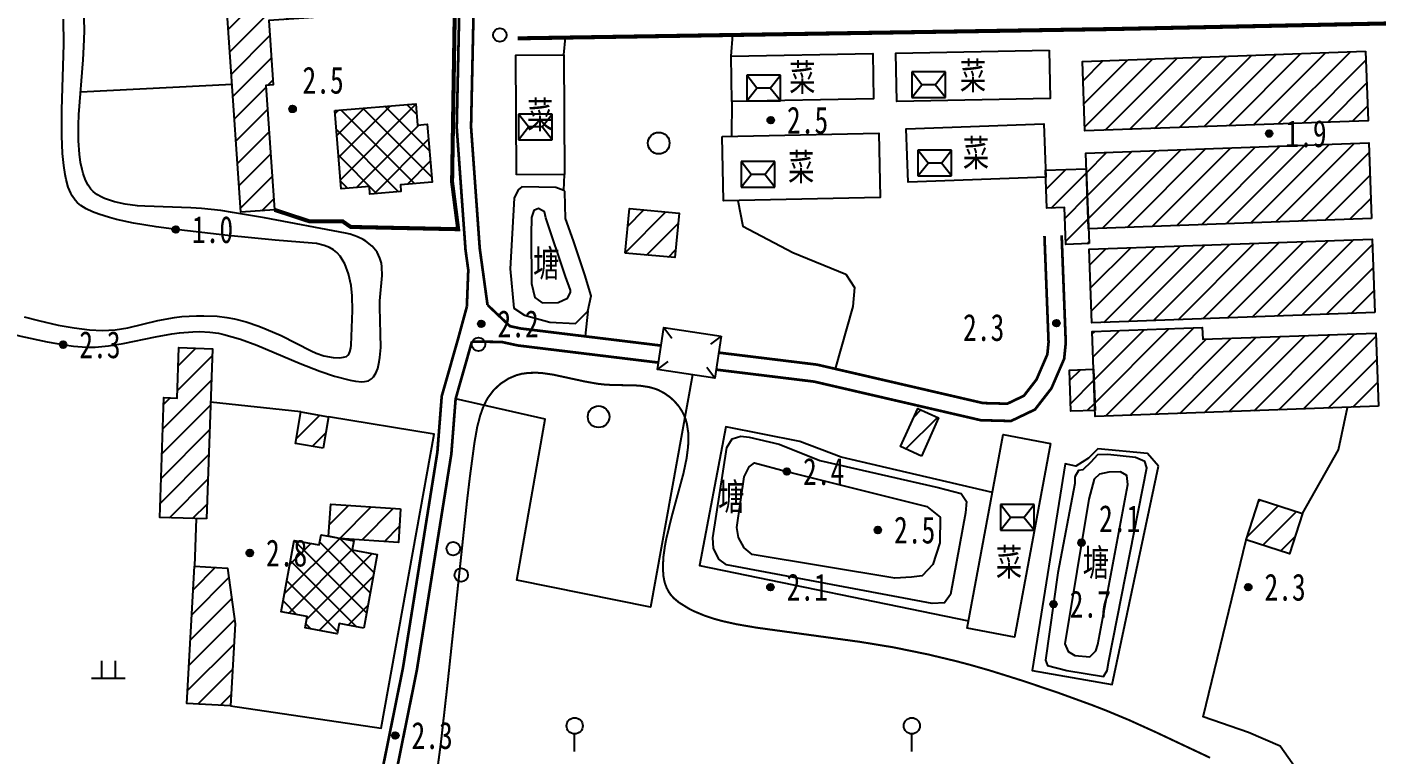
# Model space of a CAD drawing. Header units: metres. Extents: x 494039 to 619385, y 3351420 to 3402703.
# Drawn here: x 587163.4 to 587363.4, y 3393988.5 to 3394096.4 of the extents above; entities that cross this region are included whole.
import ezdxf
from ezdxf.enums import TextEntityAlignment as Align

# ---------------------------------------------------------------- set-up
doc = ezdxf.new("R2010")
doc.units = ezdxf.units.M
for name, pattern in [('2430', [0]), ('2450', [0]), ('4410a', [0]), ('8521', [0]), ('9610', [0])]:
    doc.linetypes.add(name, pattern=pattern)
for name, color, linetype in [('210100', 130, 'Continuous'), ('220200', 130, 'Continuous'), ('230102', 141, 'Continuous'), ('310300', 8, 'Continuous'), ('310500', 8, 'Continuous'), ('310600', 8, 'Continuous'), ('330400', 8, 'Continuous'), ('380201', 8, '2430'), ('380202', 8, '2450'), ('440100', 8, 'Continuous'), ('510301', 8, 'Continuous'), ('720100', 8, 'Continuous'), ('760201', 8, '8521'), ('810100', 8, '9610'), ('810302', 8, 'Continuous'), ('810401', 8, 'Continuous'), ('810501', 8, 'Continuous')]:
    doc.layers.add(name, color=color, linetype=linetype)
doc.layers.add('710101', color=8, linetype='Continuous', lineweight=0)
pattern_1 = [(45, (0, 0), (-1.767766953, 1.767766953), []), (135, (0, 0), (-1.767766953, -1.767766953), [])]
pattern_2 = [(45, (0, 0), (-1.767766953, 1.767766953), [])]

# ---------------------------------------------------------------- blocks, each defined once
blk = doc.blocks.new('gc170')
at = {"linetype": 'Continuous'}
blk.add_circle((0, 0), 0.5, dxfattribs=at)
blk = doc.blocks.new('p_point')
for radius in [0.25, 0.2, 0.15, 0.1, 0.05]:
    blk.add_circle((0, 0), radius)
blk.add_point((0, 0))
blk = doc.blocks.new('v1')
blk.add_circle((0, 0), 0.8)
blk = doc.blocks.new('gc325')
blk.add_line((0, 0), (0, 1.3))
blk.add_circle((0, 1.9), 0.6)
blk = doc.blocks.new('vm')
at = {"linetype": 'Continuous'}
for p, q in [((-0.5, 0), (-0.5, 1.3)), ((0.5, 1.3), (0.5, 0)), ((1.25, 0), (-1.25, 0))]:
    blk.add_line(p, q, dxfattribs=at)
blk = doc.blocks.new('mf')
for p, q in [((1.25, 0.95), (-1.25, 0.95)), ((-1.25, 0.95), (-1.25, -0.95)), ((0.5, 0), (-0.5, 0)), ((1.25, -0.95), (1.25, 0.95)), ((-1.25, -0.95), (1.25, -0.95))]:
    blk.add_line(p, q)
at = {"flags": 128}
for points in [[(-1.25, -0.95), (-0.5, 0), (-1.25, 0.95)], [(1.25, -0.95), (0.5, 0), (1.25, 0.95)]]:
    blk.add_lwpolyline(points, dxfattribs=at)
blk = doc.blocks.new('1-3&1-4')
at = {"layer": '310300', "linetype": 'Continuous'}
h = blk.add_hatch(dxfattribs=at)
h.set_pattern_fill('ANSI31', color=8, scale=20, style=0)
h.set_pattern_definition(pattern_2)
h.paths.add_polyline_path([(587192.921, 3394100.6269), (587210.0695, 3394101.7973), (587210.3222, 3394098.0954), (587199.2529, 3394097.3398), (587199.9036, 3394087.8059), (587198.8186, 3394087.7318), (587200.0765, 3394069.3022), (587195.0823, 3394068.9614)])
h = blk.add_hatch(dxfattribs=at)
h.set_pattern_fill('ANSI31', color=8, scale=20, style=0)
h.set_pattern_definition(pattern_2)
h.paths.add_polyline_path([(587361.8666, 3394092.7894), (587362.2397, 3394082.513), (587320.2635, 3394080.989), (587319.8904, 3394091.2654)])
h = blk.add_hatch(dxfattribs=at)
h.set_pattern_fill('ANSI31', color=8, scale=20, style=0)
h.set_pattern_definition(pattern_2)
h.paths.add_polyline_path([(587362.766, 3394068.0181), (587320.7898, 3394066.4941), (587320.3822, 3394077.7193), (587362.3584, 3394079.2433)])
h = blk.add_hatch(dxfattribs=at)
h.set_pattern_fill('ANSI31', color=8, scale=20, style=0)
h.set_pattern_definition(pattern_2)
h.paths.add_polyline_path([(587320.8698, 3394064.2907), (587317.4123, 3394064.1652), (587317.2137, 3394069.6364), (587314.6213, 3394069.5423), (587314.4168, 3394075.1749), (587320.4666, 3394075.3946)])
h = blk.add_hatch(dxfattribs=at)
h.set_pattern_fill('ANSI31', color=8, scale=20, style=0)
h.set_pattern_definition(pattern_2)
h.paths.add_polyline_path([(587252.1083, 3394062.9005), (587252.7165, 3394069.4807), (587260.0732, 3394068.8007), (587259.4649, 3394062.2205)])
h = blk.add_hatch(dxfattribs=at)
h.set_pattern_fill('ANSI31', color=8, scale=20, style=0)
h.set_pattern_definition(pattern_2)
h.paths.add_polyline_path([(587363.2719, 3394054.0815), (587321.2958, 3394052.5575), (587320.9002, 3394063.4519), (587362.8764, 3394064.9759)])
h = blk.add_hatch(dxfattribs=at)
h.set_pattern_fill('ANSI31', color=8, scale=20, style=0)
h.set_pattern_definition(pattern_2)
h.paths.add_polyline_path([(587363.7759, 3394040.2014), (587321.7997, 3394038.6774), (587321.342, 3394051.283), (587337.6712, 3394051.8758), (587337.7351, 3394050.1152), (587363.3821, 3394051.0464)])
h = blk.add_hatch(dxfattribs=at)
h.set_pattern_fill('ANSI31', color=8, scale=20, style=0)
h.set_pattern_definition(pattern_2)
h.paths.add_polyline_path([(587190.018, 3394023.5009), (587183.0959, 3394023.7344), (587183.6943, 3394041.4744), (587185.6557, 3394041.4082), (587185.9082, 3394048.8949), (587190.8688, 3394048.7276)])
h = blk.add_hatch(dxfattribs=at)
h.set_pattern_fill('ANSI31', color=8, scale=20, style=0)
h.set_pattern_definition(pattern_2)
h.paths.add_polyline_path([(587321.7666, 3394039.5899), (587318.1905, 3394039.4601), (587317.9697, 3394045.543), (587321.5457, 3394045.6729)])
h = blk.add_hatch(dxfattribs=at)
h.set_pattern_fill('ANSI31', color=8, scale=20, style=0)
h.set_pattern_definition(pattern_2)
h.paths.add_polyline_path([(587207.2902, 3394033.9908), (587203.2028, 3394034.6906), (587204.0001, 3394039.3473), (587208.0875, 3394038.6475)])
h = blk.add_hatch(dxfattribs=at)
h.set_pattern_fill('ANSI31', color=8, scale=20, style=0)
h.set_pattern_definition(pattern_2)
h.paths.add_polyline_path([(587296.0274, 3394032.8222), (587292.9184, 3394034.2253), (587295.4648, 3394039.8673), (587298.5737, 3394038.4642)])
h = blk.add_hatch(dxfattribs=at)
h.set_pattern_fill('ANSI31', color=8, scale=20, style=0)
h.set_pattern_definition(pattern_2)
h.paths.add_polyline_path([(587352.5154, 3394024.3265), (587350.5949, 3394018.3501), (587344.1876, 3394020.4092), (587346.1081, 3394026.3855)])
h = blk.add_hatch(dxfattribs=at)
h.set_pattern_fill('ANSI31', color=8, scale=20, style=0)
h.set_pattern_definition(pattern_2)
h.paths.add_polyline_path([(587218.7935, 3394025.0083), (587218.455, 3394020.033), (587209.7221, 3394020.6272), (587208.0979, 3394020.9266), (587208.4236, 3394025.7138)])
h = blk.add_hatch(dxfattribs=at)
h.set_pattern_fill('ANSI31', color=8, scale=20, style=0)
h.set_pattern_definition(pattern_2)
h.paths.add_polyline_path([(587193.58, 3393995.7999), (587187.0964, 3393996.1663), (587188.245, 3394016.4941), (587193.1329, 3394016.2179), (587194.2682, 3394007.9794)])
at = {"layer": '310500', "linetype": 'Continuous'}
h = blk.add_hatch(dxfattribs=at)
h.set_pattern_fill('ANSI37', color=8, scale=20, style=0)
h.set_pattern_definition(pattern_1)
h.paths.add_polyline_path([(587209.0245, 3394084.039), (587221.0374, 3394085.0249), (587221.2964, 3394081.8686), (587222.7403, 3394081.9871), (587223.4452, 3394073.3974), (587218.7513, 3394073.0122), (587218.8327, 3394072.0202), (587214.2429, 3394071.6435), (587214.1517, 3394072.7545), (587209.9787, 3394072.412)])
h = blk.add_hatch(dxfattribs=at)
h.set_pattern_fill('ANSI37', color=8, scale=20, style=0)
h.set_pattern_definition(pattern_1)
h.paths.add_polyline_path([(587213.3118, 3394007.3353), (587209.6517, 3394008.01), (587209.3724, 3394006.495), (587204.6274, 3394007.3698), (587204.9363, 3394009.0454), (587201.0722, 3394009.7577), (587203.0201, 3394020.3238), (587206.7257, 3394019.6407), (587207, 3394021.129), (587211.8597, 3394020.2331), (587211.6146, 3394018.9036), (587215.3186, 3394018.2208)])
at = {"layer": '210100', "color": 141, "linetype": 'Continuous', "flags": 128}
blk.add_lwpolyline([(587162.9748, 3394053.4282), (587165.0807, 3394052.8917), (587168.0007, 3394052.2296), (587170.4016, 3394051.8028), (587172.6292, 3394051.5388), (587174.5599, 3394051.4454), (587176.4761, 3394051.5286), (587178.3299, 3394051.8182), (587182.7805, 3394052.886), (587185.2505, 3394053.3502), (587186.3322, 3394053.4779), (587188.5066, 3394053.6121), (587189.594, 3394053.6198), (587191.577, 3394053.5233), (587193.0021, 3394053.3493), (587194.1481, 3394053.1315), (587195.8691, 3394052.6835), (587197.7525, 3394052.0575), (587198.8704, 3394051.6291), (587201.082, 3394050.6687), (587205.524, 3394048.4078), (587206.2467, 3394048.0881), (587207.4261, 3394047.6707), (587208.8022, 3394047.4013), (587209.7592, 3394047.3832), (587210.3115, 3394047.4485), (587210.7428, 3394047.5909), (587210.9639, 3394047.7498), (587211.1775, 3394048.0368), (587211.273, 3394048.2537), (587211.4032, 3394048.8072), (587211.4483, 3394049.2545), (587211.6337, 3394054.3637), (587211.6085, 3394056.5422), (587211.458, 3394058.0899), (587211.0754, 3394059.8288), (587210.5081, 3394061.293), (587210.285, 3394061.7185), (587209.8032, 3394062.4518), (587209.3223, 3394062.9876), (587208.8499, 3394063.3672), (587208.2282, 3394063.7214), (587207.4333, 3394064.027), (587206.3287, 3394064.2886), (587205.6866, 3394064.3865), (587200.1764, 3394064.8264), (587193.1822, 3394065.4926), (587185.9239, 3394066.3191), (587182.5295, 3394066.7801), (587179.161, 3394067.3414), (587176.6816, 3394067.8781), (587175.621, 3394068.158), (587174.0339, 3394068.6564), (587173.1216, 3394069.0003), (587172.156, 3394069.4497), (587171.3918, 3394069.9221), (587170.8737, 3394070.3527), (587170.5261, 3394070.7316), (587170.08, 3394071.3802), (587169.8649, 3394071.7837), (587169.5086, 3394072.6475), (587169.1774, 3394073.8052), (587169.0272, 3394074.5257), (587168.8228, 3394075.8648), (587168.6508, 3394077.6356), (587168.5388, 3394080.2482), (587168.562, 3394084.108), (587168.8613, 3394093.852), (587168.8114, 3394097.5418)], dxfattribs=at)
at = {"layer": '220200', "color": 141, "linetype": 'Continuous', "const_width": 0.6, "flags": 128}
blk.add_lwpolyline([(587236.1331, 3394094.7106), (587324.451, 3394096.0899), (587398.5443, 3394097.5992), (587414.6774, 3394098.1145)], dxfattribs=at)
at = {"layer": '230102', "color": 141, "linetype": 'Continuous', "flags": 128}
for points, elevation in [([(587243.234, 3394059.4429), (587240.3363, 3394068.1229), (587240.1167, 3394068.9858), (587239.2146, 3394069.5222), (587238.5321, 3394069.1957), (587238.1764, 3394068.1867), (587238.1329, 3394065.6494), (587238.2171, 3394058.3982), (587238.6758, 3394056.2946), (587239.7949, 3394055.5071), (587242.1523, 3394055.5701), (587243.5174, 3394056.223), (587243.9999, 3394057.0346), (587243.9803, 3394057.4124)], 2.3264), ([(587274.9398, 3394034.5703), (587280.9665, 3394032.1551), (587298.4952, 3394028.1643), (587301.9279, 3394027.2926), (587302.6872, 3394026.1091), (587302.5639, 3394024.4263), (587300.3223, 3394012.2965), (587299.4425, 3394011.0639), (587297.631, 3394010.971), (587267.0897, 3394016.7042), (587265.9651, 3394017.5197), (587265.1825, 3394019.1561), (587265.069, 3394020.687), (587267.1767, 3394034.0674), (587267.9484, 3394035.3644), (587269.2195, 3394035.7788), (587270.4494, 3394035.6323)], 2.5258), ([(587276.0629, 3394030.5382), (587296.8232, 3394025.3543), (587298.7919, 3394023.7438), (587298.7411, 3394019.9692), (587297.7175, 3394016.7733), (587296.1276, 3394015.0851), (587294.5324, 3394014.8636), (587292.0956, 3394014.7037), (587270.9234, 3394018.2281), (587269.755, 3394019.216), (587268.9082, 3394020.7442), (587268.6223, 3394022.2314), (587269.7377, 3394029.763), (587270.4657, 3394031.2324), (587271.2401, 3394031.796)], 2.5258), ([(587320.8421, 3394026.4475), (587317.2603, 3394005.0196), (587317.7872, 3394003.8518), (587318.7796, 3394003.2617), (587320.9764, 3394003.054), (587321.8905, 3394003.9752), (587322.1927, 3394004.8941), (587326.6468, 3394028.6109), (587326.4612, 3394029.9419), (587325.559, 3394030.4783), (587323.8133, 3394030.4177), (587322.4285, 3394030.1426), (587321.6217, 3394029.4017)], 2.381)]:
    blk.add_lwpolyline(points, close=True, dxfattribs=dict(at, elevation=elevation))
at = {"layer": '310300', "color": 8, "linetype": 'Continuous', "flags": 128}
for points in [[(587192.921, 3394100.6269), (587210.0695, 3394101.7973), (587210.3222, 3394098.0954), (587199.2529, 3394097.3398), (587199.9036, 3394087.8059), (587198.8186, 3394087.7318), (587200.0765, 3394069.3022), (587195.0823, 3394068.9614)], [(587320.8698, 3394064.2907), (587317.4123, 3394064.1652), (587317.2137, 3394069.6364), (587314.6213, 3394069.5423), (587314.4168, 3394075.1749), (587320.4666, 3394075.3946)], [(587190.018, 3394023.5009), (587183.0959, 3394023.7344), (587183.6943, 3394041.4744), (587185.6557, 3394041.4082), (587185.9082, 3394048.8949), (587190.8688, 3394048.7276)], [(587207.2902, 3394033.9908), (587203.2028, 3394034.6906), (587204.0001, 3394039.3473), (587208.0875, 3394038.6475)], [(587193.58, 3393995.7999), (587187.0964, 3393996.1663), (587188.245, 3394016.4941), (587193.1329, 3394016.2179), (587194.2682, 3394007.9794)]]:
    blk.add_lwpolyline(points, close=True, dxfattribs=at)
for points, elevation in [([(587361.8666, 3394092.7894), (587362.2397, 3394082.513), (587320.2635, 3394080.989), (587319.8904, 3394091.2654)], 6.2525), ([(587362.766, 3394068.0181), (587320.7898, 3394066.4941), (587320.3822, 3394077.7193), (587362.3584, 3394079.2433)], 6.2525), ([(587252.1083, 3394062.9005), (587252.7165, 3394069.4807), (587260.0732, 3394068.8007), (587259.4649, 3394062.2205)], 7.9534), ([(587363.2719, 3394054.0815), (587321.2958, 3394052.5575), (587320.9002, 3394063.4519), (587362.8764, 3394064.9759)], 5.5032), ([(587363.7759, 3394040.2014), (587321.7997, 3394038.6774), (587321.342, 3394051.283), (587337.6712, 3394051.8758), (587337.7351, 3394050.1152), (587363.3821, 3394051.0464)], 5.5032), ([(587321.7666, 3394039.5899), (587318.1905, 3394039.4601), (587317.9697, 3394045.543), (587321.5457, 3394045.6729)], 5.5032), ([(587296.0274, 3394032.8222), (587292.9184, 3394034.2253), (587295.4648, 3394039.8673), (587298.5737, 3394038.4642)], 5.3248), ([(587352.5154, 3394024.3265), (587350.5949, 3394018.3501), (587344.1876, 3394020.4092), (587346.1081, 3394026.3855)], 4.8609), ([(587218.7935, 3394025.0083), (587218.455, 3394020.033), (587209.7221, 3394020.6272), (587208.0979, 3394020.9266), (587208.4236, 3394025.7138)], 5.5627)]:
    blk.add_lwpolyline(points, close=True, dxfattribs=dict(at, elevation=elevation))
at = {"layer": '310500', "color": 8, "linetype": 'Continuous', "flags": 128}
for points, elevation in [([(587209.0245, 3394084.039), (587221.0374, 3394085.0249), (587221.2964, 3394081.8686), (587222.7403, 3394081.9871), (587223.4452, 3394073.3974), (587218.7513, 3394073.0122), (587218.8327, 3394072.0202), (587214.2429, 3394071.6435), (587214.1517, 3394072.7545), (587209.9787, 3394072.412)], 9.819), ([(587213.3118, 3394007.3353), (587209.6517, 3394008.01), (587209.3724, 3394006.495), (587204.6274, 3394007.3698), (587204.9363, 3394009.0454), (587201.0722, 3394009.7577), (587203.0201, 3394020.3238), (587206.7257, 3394019.6407), (587207, 3394021.129), (587211.8597, 3394020.2331), (587211.6146, 3394018.9036), (587215.3186, 3394018.2208)], 13.5478)]:
    blk.add_lwpolyline(points, close=True, dxfattribs=dict(at, elevation=elevation))
at = {"layer": '310600', "color": 8, "linetype": 'Continuous'}
for p, q in [((587257.8068, 3394051.8728), (587258.9957, 3394050.2645)), ((587266.3382, 3394050.5938), (587264.7299, 3394049.4049)), ((587256.871, 3394045.6309), (587258.4793, 3394046.8198)), ((587265.4024, 3394044.3518), (587264.2135, 3394045.9601))]:
    blk.add_line(p, q, dxfattribs=at)
at = {"layer": '310600', "color": 8, "linetype": 'Continuous', "elevation": 6.3477, "flags": 128}
blk.add_lwpolyline([(587266.3382, 3394050.5938), (587265.4024, 3394044.3518), (587256.871, 3394045.6309), (587257.8068, 3394051.8728)], close=True, dxfattribs=at)
at = {"layer": '330400', "color": 8, "linetype": 'Continuous', "flags": 128}
for points, elevation in [([(587267.8034, 3394092.0932), (587288.8014, 3394092.4753), (587288.9242, 3394085.7246), (587267.9262, 3394085.3425)], 6.0741), ([(587314.9731, 3394092.9516), (587315.1036, 3394085.782), (587292.3663, 3394085.3682), (587292.2358, 3394092.5378)], 5.7887), ([(587235.9497, 3394074.4756), (587235.8567, 3394092.2374), (587242.997, 3394092.2748), (587243.09, 3394074.5129)], 4.1354), ([(587266.4498, 3394080.1786), (587289.7194, 3394080.6734), (587289.9223, 3394071.1325), (587266.6527, 3394070.6377)], 5.9314), ([(587314.454, 3394074.1516), (587294.0551, 3394073.411), (587293.7693, 3394081.2838), (587314.1682, 3394082.0244)], 5.8243), ([(587315.1789, 3394034.6828), (587309.821, 3394005.9827), (587302.7835, 3394007.2966), (587308.1414, 3394035.9966)], 5.4318)]:
    blk.add_lwpolyline(points, close=True, dxfattribs=dict(at, elevation=elevation))
at = {"layer": '380201', "color": 8, "linetype": '2430', "const_width": 0.6, "flags": 128}
blk.add_lwpolyline([(587200.0765, 3394069.3022), (587205.2719, 3394067.5961), (587210.17, 3394067.6084), (587211.3824, 3394066.7652), (587227.3205, 3394066.4292), (587226.4204, 3394073.4273), (587226.8582, 3394101.3228), (587210.1259, 3394100.9716)], dxfattribs=at)
at = {"layer": '380202', "color": 8, "linetype": '2450', "elevation": 5.1761, "flags": 128}
for points in [[(587204.0001, 3394039.3473), (587190.6021, 3394040.8199)], [(587188.4901, 3394023.5524), (587188.245, 3394016.4941)]]:
    blk.add_lwpolyline(points, dxfattribs=at)
at = {"layer": '380202', "color": 8, "linetype": '2450', "flags": 128}
for points in [[(587193.58, 3393995.7999), (587215.9054, 3393992.4754), (587223.7764, 3394036.0667), (587208.0875, 3394038.6475)], [(587306.5421, 3394027.4297), (587284.1258, 3394032.6604), (587278.0108, 3394034.9803), (587266.991, 3394037.1434), (587263.1283, 3394016.6134), (587302.9861, 3394008.3817)]]:
    blk.add_lwpolyline(points, dxfattribs=at)
blk.add_lwpolyline([(587331.1944, 3394031.3091), (587329.5244, 3394033.1803), (587322.1826, 3394033.8862), (587320.7854, 3394032.5214), (587318.891, 3394031.3058), (587317.3355, 3394031.6452), (587312.4565, 3394001.0264), (587324.2795, 3393998.9726)], close=True, dxfattribs=at)
at = {"layer": '440100', "color": 8, "linetype": '4410a', "const_width": 0.4, "flags": 128}
for points in [[(587228.6095, 3394054.9542), (587228.8219, 3394060.3786), (587228.4119, 3394063.3585), (587227.1099, 3394081.4956), (587227.4789, 3394098.5319), (587226.9087, 3394123.9293), (587225.3353, 3394154.4915), (587224.2911, 3394177.8449), (587224.0581, 3394199.2315), (587223.7702, 3394210.3833), (587225.4543, 3394225.8973), (587226.868, 3394236.8466), (587227.5328, 3394239.1008), (587229.4885, 3394245.2707), (587233.9907, 3394266.8487), (587235.8578, 3394277.6496), (587236.7171, 3394293.2939), (587236.5452, 3394353.7353), (587237.3249, 3394391.6639), (587238.618, 3394407.1067), (587240.8997, 3394423.6712), (587241.355, 3394429.3145), (587241.0565, 3394431.4553), (587240.0233, 3394433.8284), (587239.0103, 3394434.9405)], [(587265.9707, 3394048.1424), (587280.5494, 3394046.3622), (587305.147, 3394040.6695), (587308.7537, 3394040.5752), (587311.2105, 3394041.7504), (587313.0791, 3394044.1539), (587314.69, 3394047.8817), (587314.8695, 3394049.6784), (587314.2636, 3394065.4139)], [(587193.5107, 3393873.233), (587194.8115, 3393875.2884), (587197.8414, 3393889.8424), (587203.3224, 3393921.8505), (587208.8235, 3393948.9647), (587213.9127, 3393975.5912), (587219.1311, 3394001.4082), (587224.2388, 3394033.391), (587224.8832, 3394041.6721), (587227.348, 3394050.3341), (587228.6095, 3394054.9542)], [(587231.675, 3394055.2064), (587235.0025, 3394052.0655), (587236.5585, 3394051.726), (587257.4044, 3394049.1884)]]:
    blk.add_lwpolyline(points, dxfattribs=at)
at = {"layer": '440100', "color": 8, "linetype": 'Continuous', "const_width": 0.4, "flags": 128}
for points in [[(587231.675, 3394055.2064), (587230.5229, 3394063.5793), (587229.233, 3394081.5487), (587229.6008, 3394098.5327), (587229.0289, 3394124.0077), (587227.4542, 3394154.5934), (587226.412, 3394177.9038), (587226.1792, 3394199.2704), (587225.8946, 3394210.2959), (587227.561, 3394225.647), (587228.9504, 3394236.408), (587229.5615, 3394238.4803), (587231.5432, 3394244.7321), (587236.0748, 3394266.4513), (587237.9692, 3394277.4099), (587238.8387, 3394293.2394), (587238.6667, 3394353.7158), (587239.4445, 3394391.5535), (587240.7273, 3394406.8733), (587243.0094, 3394423.441), (587243.4883, 3394429.3764), (587243.1175, 3394432.0359), (587242.5608, 3394433.3144)], [(587265.5927, 3394045.6212), (587280.1064, 3394043.849), (587304.8232, 3394038.1287), (587309.3001, 3394038.0117), (587312.853, 3394039.7111), (587315.29, 3394042.8456), (587317.1864, 3394047.2344), (587317.4228, 3394049.6004), (587316.8101, 3394065.512)], [(587197.2711, 3393872.5428), (587196.7768, 3393874.4926), (587199.8915, 3393889.4536), (587205.3733, 3393921.467), (587210.8704, 3393948.5615), (587215.9598, 3393975.1887), (587221.1845, 3394001.0369), (587226.3122, 3394033.1452), (587226.9469, 3394041.302), (587229.3577, 3394049.7739)], [(587229.3577, 3394049.7739), (587233.7678, 3394049.7266), (587236.1354, 3394049.21), (587257.0264, 3394046.6672)]]:
    blk.add_lwpolyline(points, dxfattribs=at)
at = {"layer": '710101', "color": 8, "linetype": 'Continuous', "const_width": 0.3, "elevation": 2, "flags": 128}
blk.add_lwpolyline([(587338.8211, 3393988.1157), (587330.787, 3393991.8982), (587326.7537, 3393993.7246), (587323.4124, 3393995.1127), (587321.2194, 3393995.9609), (587316.371, 3393997.72), (587311.0512, 3393999.517), (587306.1413, 3394001.0525), (587303.2129, 3394001.8897), (587301.1396, 3394002.436), (587296.966, 3394003.4337), (587291.8309, 3394004.483), (587286.9403, 3394005.2844), (587271.558, 3394007.3938), (587268.5804, 3394007.9037), (587266.4441, 3394008.3817), (587265.3906, 3394008.6699), (587263.835, 3394009.1824), (587262.317, 3394009.8152), (587261.5754, 3394010.1867), (587260.0768, 3394011.1134), (587259.3427, 3394011.7224), (587258.8995, 3394012.199), (587258.5803, 3394012.6425), (587258.2413, 3394013.2774), (587257.9913, 3394013.9565), (587257.856, 3394014.4911), (587257.7611, 3394015.0449), (587257.678, 3394016.2012), (587257.7501, 3394017.8202), (587257.9811, 3394019.4954), (587258.1845, 3394020.5561), (587258.9725, 3394023.7951), (587260.7324, 3394030.2649), (587261.1892, 3394032.4559), (587261.4199, 3394034.2323), (587261.4687, 3394035.6138), (587261.437, 3394036.2891), (587261.2383, 3394037.6037), (587261.0608, 3394038.2406), (587260.8232, 3394038.8622), (587260.519, 3394039.4668), (587260.0556, 3394040.1689), (587259.4479, 3394040.8786), (587259.0759, 3394041.2401), (587258.6799, 3394041.5792), (587257.9026, 3394042.1304), (587257.0043, 3394042.6026), (587256.5534, 3394042.7785), (587255.6289, 3394043.0377), (587254.3572, 3394043.2318), (587253.5444, 3394043.29), (587250.2085, 3394043.3478), (587249.0274, 3394043.4124), (587247.9262, 3394043.5401), (587246.007, 3394043.8866), (587241.4124, 3394044.8801), (587239.8251, 3394045.1052), (587239.0408, 3394045.1613), (587237.7502, 3394045.1425), (587236.735, 3394045.0016), (587235.9853, 3394044.8068), (587234.8176, 3394044.3148), (587233.6216, 3394043.5463), (587232.5804, 3394042.5872), (587231.7536, 3394041.4842), (587231.4752, 3394041.0037), (587231.0002, 3394039.9943), (587230.5614, 3394038.7496), (587230.1366, 3394037.0729), (587229.7298, 3394034.7628), (587229.0689, 3394029.8082), (587228.6229, 3394026.0652), (587225.7779, 3393999.3494), (587224.7436, 3393990.1892), (587223.8228, 3393983.2734)], dxfattribs=at)
at = {"layer": '760201', "color": 8, "linetype": '8521', "flags": 128}
blk.add_lwpolyline([(587128.1165, 3394040.8003), (587130.2334, 3394045.9317), (587131.3938, 3394048.4865), (587132.4539, 3394050.5651), (587133.964, 3394053.0807), (587134.3345, 3394053.6072), (587134.9384, 3394054.3337), (587135.7941, 3394055.0701), (587136.1871, 3394055.2974), (587136.8428, 3394055.5479), (587137.6373, 3394055.7052), (587138.1922, 3394055.7506), (587139.4384, 3394055.7276), (587141.4081, 3394055.5051), (587144.157, 3394055.0417), (587146.1738, 3394054.6276), (587150.7957, 3394053.5402), (587162.4878, 3394050.5874), (587166.3728, 3394049.7334), (587168.9655, 3394049.2835), (587170.2635, 3394049.1171), (587172.2138, 3394048.9745), (587173.5171, 3394048.9751), (587174.5008, 3394049.0379), (587175.4863, 3394049.147), (587177.6613, 3394049.5022), (587182.4492, 3394050.4885), (587184.8752, 3394050.9117), (587186.0116, 3394051.0622), (587187.9926, 3394051.2273), (587188.9737, 3394051.2502), (587190.4933, 3394051.1807), (587191.7583, 3394051.0029), (587192.5893, 3394050.8312), (587195.0402, 3394050.1298), (587197.4539, 3394049.2425), (587203.9007, 3394046.5416), (587206.8242, 3394045.3985), (587209.0056, 3394044.6702), (587211.3134, 3394044.0714), (587212.0832, 3394043.9247), (587213.0196, 3394043.8345), (587213.4289, 3394043.8497), (587214.0139, 3394043.9757), (587214.4857, 3394044.2419), (587214.7915, 3394044.5539), (587215.1193, 3394045.0831), (587215.3947, 3394045.7945), (587215.6222, 3394046.7665), (587215.7175, 3394047.4092), (587215.8337, 3394048.8789), (587215.8266, 3394050.9422), (587215.6906, 3394054.8786), (587215.7273, 3394055.7961), (587216.0534, 3394059.5629), (587216.0156, 3394060.8321), (587215.9371, 3394061.3767), (587215.7243, 3394062.1628), (587215.2982, 3394063.02), (587214.5562, 3394063.9196), (587213.6302, 3394064.663), (587213.2295, 3394064.9042), (587212.3899, 3394065.3017), (587211.2846, 3394065.6727), (587210.6003, 3394065.8458), (587198.6053, 3394068.0951), (587193.8457, 3394068.9272), (587192.1236, 3394069.1788), (587189.2459, 3394069.4911), (587187.6715, 3394069.5851), (587180.8366, 3394069.8286), (587179.7856, 3394069.9158), (587177.9484, 3394070.1577), (587176.3766, 3394070.4929), (587174.8945, 3394070.9727), (587174.4654, 3394071.1617), (587173.7234, 3394071.5816), (587173.1728, 3394072.0202), (587172.8631, 3394072.3509), (587172.4412, 3394072.9479), (587172.0602, 3394073.6995), (587171.7057, 3394074.6993), (587171.5551, 3394075.2686), (587171.3415, 3394076.3305), (587171.1769, 3394077.5291), (587171.04, 3394079.5065), (587171.035, 3394081.8557), (587171.0957, 3394083.4119), (587171.7124, 3394091.5219), (587171.8341, 3394093.4478), (587171.9089, 3394095.7602), (587171.8863, 3394097.7134), (587171.7064, 3394101.1355), (587171.2319, 3394106.5192), (587170.816, 3394110.4376), (587169.8216, 3394118.7763), (587169.0113, 3394124.3367), (587168.5431, 3394126.6707), (587168.2838, 3394127.716), (587167.7833, 3394129.3582), (587167.1946, 3394130.8334), (587165.5141, 3394134.1943), (587165.0558, 3394135.4183), (587164.7255, 3394136.6911), (587164.577, 3394137.4707), (587164.3271, 3394139.4532), (587164.2084, 3394141.1896), (587164.1274, 3394143.7981), (587164.157, 3394148.998), (587164.7639, 3394167.1425), (587164.9054, 3394173.1753), (587164.8807, 3394177.4679), (587164.811, 3394179.1772), (587164.5976, 3394181.727), (587164.3494, 3394183.4131), (587164.1561, 3394184.3649), (587163.7321, 3394185.9549), (587163.1154, 3394187.7431), (587162.1613, 3394189.9317), (587159.8992, 3394194.2401), (587159.1617, 3394195.9826), (587158.9323, 3394196.6877), (587158.5706, 3394198.133), (587158.4096, 3394199.0167), (587158.2028, 3394200.8058), (587158.1462, 3394202.6036), (587158.1781, 3394203.5198), (587158.2549, 3394204.4728), (587158.5126, 3394206.3649), (587159.0702, 3394209.1796), (587160.6563, 3394216.0255), (587161.1485, 3394218.8427), (587161.4023, 3394221.5155), (587161.5294, 3394225.2162), (587161.5866, 3394234.3325), (587161.6562, 3394236.1), (587161.9405, 3394239.8763), (587162.5345, 3394245.3142), (587163.4148, 3394252), (587164.169, 3394256.9084), (587164.9597, 3394261.2051), (587165.693, 3394264.5536), (587166.4073, 3394267.2487), (587167.0756, 3394269.2959), (587167.7658, 3394270.9977), (587168.4407, 3394272.3396), (587168.8857, 3394273.1142), (587172.6729, 3394279.0142), (587173.4576, 3394280.4845), (587173.8155, 3394281.2848), (587174.1876, 3394282.291), (587174.584, 3394283.6682), (587174.8206, 3394284.7223), (587175.1719, 3394286.8698), (587175.423, 3394289.4189), (587175.542, 3394292.3604), (587175.4835, 3394295.3053), (587175.2952, 3394297.5), (587175.0779, 3394298.9492), (587174.7955, 3394300.2647), (587174.3691, 3394301.7221), (587174.1102, 3394302.4314), (587173.587, 3394303.6057), (587173.2835, 3394304.1682), (587172.4593, 3394305.406), (587171.4958, 3394306.5774), (587170.8612, 3394307.272), (587168.262, 3394309.9671), (587166.947, 3394311.4381), (587166.4083, 3394312.1033), (587165.5616, 3394313.2878), (587164.6878, 3394314.842), (587164.3004, 3394315.6852), (587163.6297, 3394317.4281), (587162.9829, 3394319.5315), (587162.665, 3394320.7575), (587162.3795, 3394321.9964), (587161.8985, 3394324.5026), (587161.5434, 3394327.034), (587161.3981, 3394328.6242), (587161.3282, 3394330.0365), (587161.3316, 3394332.578), (587161.4685, 3394334.8253), (587161.7469, 3394337.0474), (587162.0721, 3394338.6871), (587162.2815, 3394339.495), (587162.7158, 3394340.8181), (587163.4384, 3394342.4024), (587163.7016, 3394342.8558), (587164.2138, 3394343.5753), (587164.7078, 3394344.084), (587165.0648, 3394344.3535), (587165.6274, 3394344.6495), (587166.4366, 3394344.9159), (587167.3951, 3394345.1129), (587168.7376, 3394345.3132), (587174.6183, 3394345.9688), (587176.4178, 3394346.3027), (587177.1674, 3394346.4961), (587178.3786, 3394346.9109), (587179.3048, 3394347.3483), (587179.7506, 3394347.6101), (587180.2208, 3394347.9328), (587180.905, 3394348.5131), (587181.439, 3394349.1044), (587181.7735, 3394349.5945), (587181.986, 3394350.0102), (587182.2472, 3394350.7759), (587182.4095, 3394351.7019), (587182.4563, 3394352.3039), (587182.4583, 3394358.3307), (587182.4071, 3394358.8382), (587182.2498, 3394359.5382), (587182.0076, 3394360.0747), (587181.6713, 3394360.5135), (587181.2451, 3394360.8862), (587180.6064, 3394361.2738), (587179.7155, 3394361.6457), (587179.0632, 3394361.8489), (587177.4823, 3394362.2148), (587173.3305, 3394362.9931), (587171.847, 3394363.3973), (587170.6887, 3394363.8258), (587170.1356, 3394364.0809), (587169.2875, 3394364.5586), (587168.2322, 3394365.3615), (587167.5872, 3394366.0925), (587167.2452, 3394366.7398), (587167.0262, 3394367.4476), (587166.88, 3394368.4288), (587166.8382, 3394369.758), (587166.8938, 3394371.463), (587167.1422, 3394374.2456), (587167.5993, 3394377.5239), (587167.9599, 3394379.6877), (587170.3255, 3394392.5649), (587170.9569, 3394396.8784), (587171.3052, 3394400.6302), (587171.9424, 3394411.9665), (587172.2415, 3394416.0726), (587172.7376, 3394420.6961), (587174.1994, 3394432.2289)], dxfattribs=at)
blk.add_lwpolyline([(587241.8118, 3394072.6167), (587236.7423, 3394072.7022), (587236.2403, 3394072.2685), (587235.6336, 3394071.0429), (587235.0115, 3394060.552), (587235.5755, 3394054.7252), (587237.1454, 3394053.6697), (587240.9284, 3394052.6406), (587244.7259, 3394052.4571), (587246.5537, 3394054.2991), (587247.048, 3394056.5678), (587246.0993, 3394059.6946), (587244.441, 3394064.7078), (587243.2217, 3394067.9954), (587243.1332, 3394071.953), (587243.0064, 3394072.1504)], close=True, dxfattribs=at)
at = {"layer": '760201', "color": 8, "linetype": '8521', "elevation": 2.8865, "flags": 128}
blk.add_lwpolyline([(587316.2538, 3394015.5095), (587314.4309, 3394002.5591), (587314.7041, 3394001.7865), (587317.5684, 3394001.0596), (587323.0068, 3394000.1445), (587323.5429, 3394001.0461), (587323.7887, 3394002.4863), (587329.4449, 3394031.0957), (587329.1352, 3394032.0121), (587327.7651, 3394032.5826), (587323.6602, 3394033.0708), (587322.1489, 3394032.9932), (587321.1278, 3394031.8919), (587319.9629, 3394030.754), (587319.2975, 3394030.6616), (587318.7614, 3394029.76), (587318.7836, 3394028.7706)], close=True, dxfattribs=at)
at = {"layer": '810100', "color": 8, "linetype": '9610', "flags": 128}
for points, elevation in [([(587242.997, 3394092.2748), (587243.2247, 3394094.8214)], 3.5294), ([(587267.8034, 3394092.0932), (587268.0397, 3394095.2089)], 3.5294), ([(587193.7909, 3394087.8815), (587171.3263, 3394086.7572)], 3.0609), ([(587267.9262, 3394085.3425), (587267.8419, 3394080.2082)], 3.5294), ([(587243.0064, 3394072.1504), (587243.09, 3394074.5129)], 3.5294), ([(587246.5537, 3394054.2991), (587246.1577, 3394050.5617)], 3.5294), ([(587352.5154, 3394024.3265), (587357.88, 3394033.7199), (587359.1963, 3394040.0352)], 3.0694)]:
    blk.add_lwpolyline(points, dxfattribs=dict(at, elevation=elevation))
for points in [[(587268.8137, 3394070.6836), (587269.5207, 3394066.8951), (587276.937, 3394062.9733), (587284.7931, 3394059.7661), (587286.0719, 3394057.7861), (587285.8678, 3394054.9797), (587283.2369, 3394045.7402)], [(587262.0764, 3394044.8505), (587255.8525, 3394010.4404), (587236.021, 3394014.4229), (587240.2033, 3394038.2899), (587226.9469, 3394041.302)], [(587363.4259, 3393840.7544), (587387.5167, 3393983.639), (587378.7644, 3393984.9377), (587376.9808, 3393981.1165), (587374.1486, 3393978.4069), (587369.473, 3393977.5258), (587364.7057, 3393972.7938), (587359.6353, 3393971.6593), (587353.8329, 3393973.401), (587352.3112, 3393975.7703), (587351.8174, 3393981.922), (587351.5823, 3393986.4553), (587349.2057, 3393989.8204), (587344.5277, 3393991.871), (587337.8108, 3393994.1572), (587344.1876, 3394020.4092)]]:
    blk.add_lwpolyline(points, dxfattribs=at)
at = {"layer": '330400', "color": 8, "linetype": 'Continuous', "xscale": 2, "yscale": 2}
for p in [(587272.6116, 3394087.3343), (587297.0786, 3394087.8353), (587238.7686, 3394081.5953), (587271.7765, 3394074.5598), (587297.9972, 3394076.2297), (587310.2207, 3394023.7283)]:
    blk.add_blockref('mf', p, dxfattribs=at)
at = {"layer": '510301', "color": 8, "linetype": 'Continuous', "xscale": 2, "yscale": 2}
for p in [(587233.5058, 3394095.2015, 5.4426), (587230.341, 3394049.3799, 3.6942), (587226.596, 3394019.1072, 3.6228), (587227.7778, 3394015.184, 3.6228)]:
    blk.add_blockref('gc170', p, dxfattribs=at)
at = {"layer": '720100', "color": 8, "linetype": 'Continuous', "xscale": 2, "yscale": 2, "zscale": 2}
for p in [(587202.7728, 3394084.2486, 2.5392), (587273.6755, 3394082.5902, 2.464), (587347.5811, 3394080.5959, 1.9265), (587185.4352, 3394066.3845, 1.0106), (587230.7506, 3394052.4166, 2.1545), (587316.0293, 3394052.5096, 2.3007), (587168.7408, 3394049.3196, 2.2717), (587276.0629, 3394030.5382, 2.4258), (587289.5537, 3394021.867, 2.4923), (587319.7615, 3394019.9827, 2.1176), (587196.4195, 3394018.4556, 2.802), (587273.6275, 3394013.394, 2.1367), (587344.4823, 3394013.3941, 2.3192), (587315.6017, 3394010.8767, 2.7198), (587217.9991, 3393991.4189, 2.3407)]:
    blk.add_blockref('p_point', p, dxfattribs=at)
at = {"layer": '810302', "color": 8, "linetype": 'Continuous', "xscale": 2, "yscale": 2}
blk.add_blockref('vm', (587175.4621, 3393999.8567), dxfattribs=at)
at = {"layer": '810401', "color": 8, "linetype": 'Continuous', "xscale": 2, "yscale": 2}
for p in [(587244.5939, 3393989.0453), (587294.5939, 3393989.0453)]:
    blk.add_blockref('gc325', p, dxfattribs=at)
at = {"layer": '810501', "color": 8, "linetype": 'Continuous', "xscale": 2, "yscale": 2}
for p in [(587257.067, 3394079.1833, 3.7495), (587248.1453, 3394038.6449, 3.69)]:
    blk.add_blockref('v1', p, dxfattribs=at)
at = {"color": 8, "width": 0.75}
for s, p in [('菜', (587278.3638, 3394088.9089, 6.0741)), ('菜', (587303.6697, 3394089.1599, 5.7887)), ('菜', (587239.4734, 3394083.3752, 4.1354)), ('菜', (587304.1116, 3394077.7177, 5.8243)), ('菜', (587278.1861, 3394075.6555, 5.9314)), ('塘', (587240.3926, 3394061.3707, 2.3264)), ('塘', (587267.8258, 3394026.7907, 2.5258)), ('菜', (587309.0022, 3394017.0882, 5.4318)), ('塘', (587321.8915, 3394017.0248, 2.381))]:
    blk.add_text(s, height=4, dxfattribs=at).set_placement(p, align=Align.MIDDLE_CENTER)
at = {"layer": '720100', "color": 8, "width": 0.75}
for s, p in [('2.5', (587204.2312, 3394088.5138, 2.5392)), ('2.5', (587276.0755, 3394082.5902, 2.464)), ('1.9', (587349.9811, 3394080.5959, 1.9265)), ('1.0', (587187.8352, 3394066.3845, 1.0106)), ('2.2', (587233.1506, 3394052.4166, 2.1545)), ('2.3', (587302.185, 3394051.8725, 2.3007)), ('2.3', (587171.1408, 3394049.3196, 2.2717)), ('2.4', (587278.4629, 3394030.5382, 2.4258)), ('2.1', (587322.3544, 3394023.5526, 2.1176)), ('2.5', (587291.9537, 3394021.867, 2.4923)), ('2.8', (587198.8195, 3394018.4556, 2.802)), ('2.1', (587276.0275, 3394013.394, 2.1367)), ('2.3', (587346.8823, 3394013.3941, 2.3192)), ('2.7', (587318.0017, 3394010.8767, 2.7198)), ('2.3', (587220.3991, 3393991.4189, 2.3407))]:
    blk.add_text(s, height=4, dxfattribs=at).set_placement(p, align=Align.MIDDLE_LEFT)

msp = doc.modelspace()

# ---------------------------------------------------------------- block references
msp.add_blockref('1-3&1-4', (0, 0))

doc.saveas('drawing.dxf')
